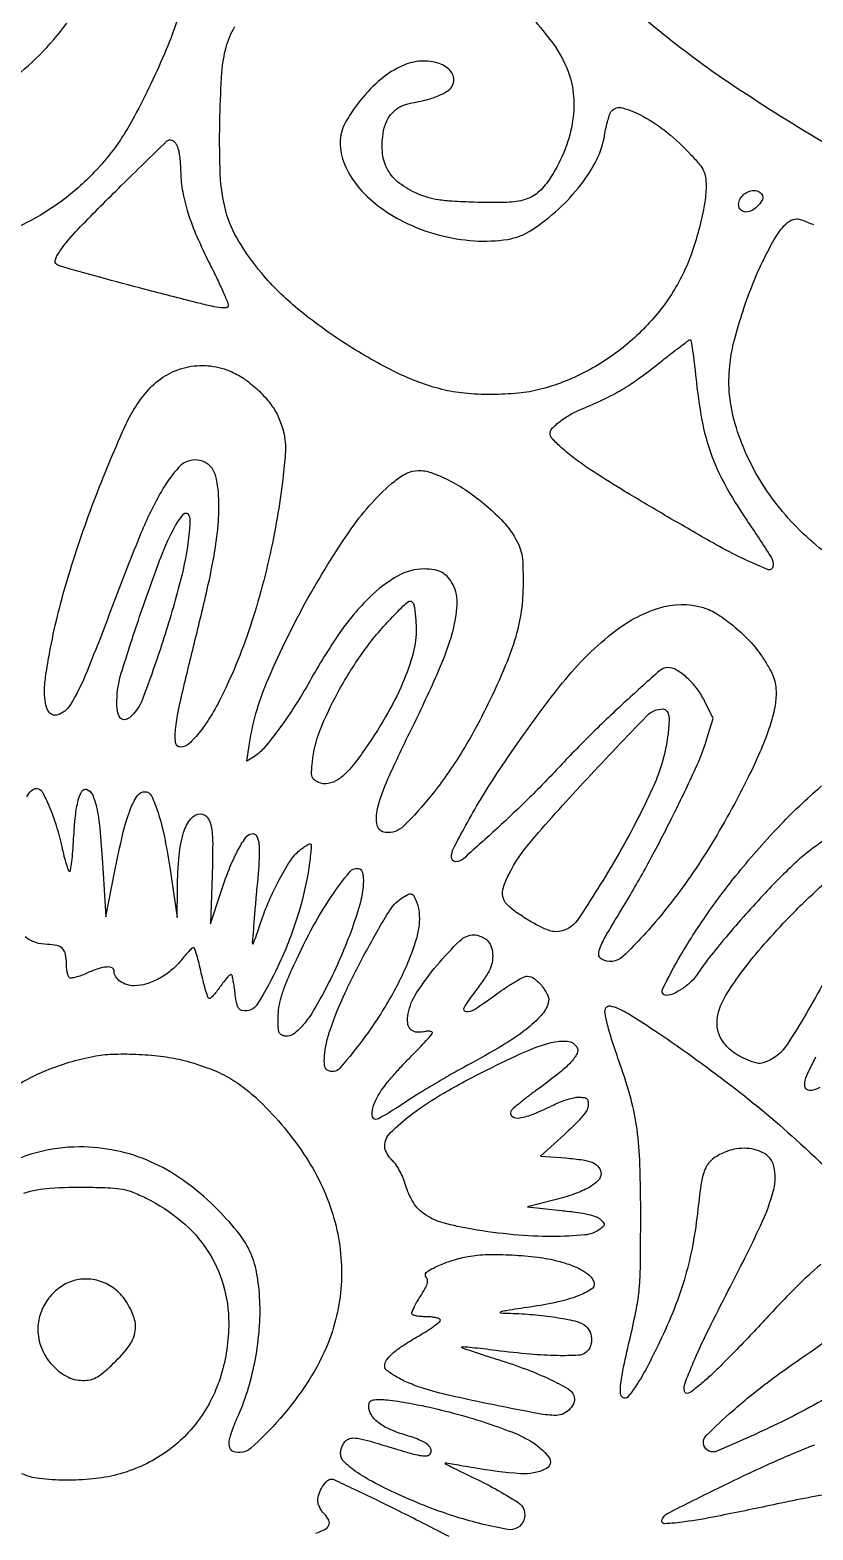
# Model space of a CAD drawing. Header units: inches. Extents: x 0 to 5940, y 0 to 4205.
# Drawn here: x 5472.5 to 5490.15, y 789.33 to 823.15 of the extents above; entities that cross this region are included whole.
import ezdxf

# ---------------------------------------------------------------- set-up
doc = ezdxf.new("R2010")
doc.units = ezdxf.units.IN
doc.header["$LTSCALE"] = 50
doc.header["$MEASUREMENT"] = 0

# ---------------------------------------------------------------- blocks, each defined once
blk = doc.blocks.new('JACZ-COO-GE-001-CAR-LOGO-R00')
at = {"color": 8}
for points in [[(6138.07, 3519.85, -0.003782), (6111.38, 3531.85, -0.003657), (6084.56, 3544.39, -0.002578), (6050.83, 3560.68, -0.000791), (6000.07, 3585.62, 0.000111), (5968.48, 3601.2, 0.000091), (5934.74, 3617.81, 0.000092), (5903.73, 3633.07, 0.000245), (5881.57, 3643.95, -0.000842), (5863.48, 3652.86, -0.000917), (5845.94, 3661.58, -0.000859), (5830.94, 3669.11, -0.004532), (5822.76, 3673.32, -0.025322), (5763.76, 3708.31, -0.046285), (5720.23, 3743.39, -0.050359)], [(5588.5, 3729.54, -0.018168), (5584.93, 3720.12, -0.011305), (5580.09, 3709.33, -0.0113), (5574.96, 3699.14, -0.025618), (5570.52, 3691.74, -0.043135), (5562.22, 3681.43, -0.041818), (5552.2, 3672.59, -0.042771), (5541.09, 3665.71, -0.050581), (5529.57, 3661.28, -0.044551), (5521.5, 3659.83, -0.025368), (5511.58, 3659.46, -0.025087), (5501.42, 3660.1, -0.036106), (5492.57, 3661.76, -0.022245), (5484.24, 3664.36, -0.016383), (5475.27, 3667.94, -0.016564), (5467.06, 3671.86, -0.038536), (5461.27, 3675.45, -0.091161), (5453.11, 3684.1, -0.035607), (5445.16, 3698.53, -0.035156), (5438.94, 3714.98, -0.05068), (5435.99, 3730.25, -0.049122)], [(5464.83, 3730.78, 0.11261), (5466.58, 3723.87, 0.059017), (5470.11, 3718.58, 0.0373), (5475.35, 3713.31, 0.034127), (5481.9, 3708.37, 0.02923), (5489.39, 3704.09, 0.008019), (5495.22, 3701.31, 0.041484), (5498.58, 3700.1, 0.051993), (5501.74, 3699.59, 0.017134), (5506.46, 3699.5, 0.055451), (5516.51, 3700.75, 0.05498), (5526.07, 3704.18, 0.049466), (5535.48, 3710, 0.032451), (5545.08, 3718.38, 0.041018), (5553.65, 3728.41, 0.054834)], [(5693.12, 3738.13, -0.017443), (5705.51, 3723.28, -0.073139), (5711.22, 3713.18, -0.075761), (5712.94, 3705.35, -0.059876), (5712.48, 3696.67, -0.055607), (5709.86, 3687.73, -0.048464), (5705.25, 3679.14, -0.067121), (5701.73, 3675.16, -0.106581), (5697.75, 3672.98, -0.066504), (5691.94, 3672.06, -0.013801), (5681.57, 3672.11, -0.00666), (5674.8, 3672.42, -0.023224), (5670.45, 3672.88, -0.03362), (5667.09, 3673.63, -0.031885), (5663.8, 3674.83, -0.059168), (5658.17, 3678.14, -0.100504), (5654.58, 3682.23, -0.103034), (5652.93, 3687.32, -0.064646), (5653.05, 3693.6, -0.062759), (5654.11, 3697.35, -0.088482), (5656, 3700.26, -0.091775), (5658.72, 3702.27, -0.072725), (5662.21, 3703.38, 0.0244), (5667.36, 3704.48, 0.047196), (5671.32, 3705.94, 0.063162), (5674, 3707.67, 0.157428), (5675.22, 3709.63, 0.240804), (5674.4, 3713.19, 0.137673), (5670.66, 3715.74, 0.098733), (5664.98, 3716.47, 0.086979), (5659.17, 3715.03, 0.072326), (5652.44, 3710.8, 0.045719), (5645.94, 3704.15, 0.046414), (5641.08, 3696.9, 0.125512), (5639.58, 3690.93, 0.098897), (5640.96, 3684.09, 0.069904), (5644.97, 3677.33, 0.06118), (5651.32, 3671.14, 0.046701), (5659.55, 3666.01, 0.050026), (5670.37, 3661.89, 0.050056), (5681.78, 3660, 0.05454), (5692.17, 3660.46, 0.108099), (5699.82, 3663.42, 0.039489), (5708.21, 3669.98, 0.04298), (5715.21, 3677.61, 0.046746), (5720.23, 3685.57, 0.077651), (5722.68, 3693.1, -0.013264), (5723.15, 3695.58, -0.015717), (5723.73, 3697.89, -0.014628), (5724.33, 3699.8, -0.089897), (5724.83, 3700.69, -0.296846), (5728.3, 3701.77, -0.055967), (5734.75, 3699.13, -0.046064), (5742.37, 3694.01, -0.033823), (5749.82, 3687.05, -0.013284), (5752.55, 3683.97, -0.063506), (5753.82, 3682, -0.081348), (5754.39, 3680.01, -0.030042), (5754.57, 3677.08, -0.044427), (5754.08, 3671.54, -0.018628), (5752.48, 3664.21, -0.018609), (5750.24, 3656.68, -0.028631), (5747.69, 3650.38, -0.058189), (5739.93, 3637.92, -0.052553), (5729.27, 3627.11, -0.052228), (5716.51, 3618.7, -0.055886), (5702.57, 3613.34, -0.039981), (5695.59, 3612.11, -0.023501), (5687.12, 3611.7, -0.023482), (5678.62, 3612.08, -0.039129), (5671.57, 3613.3, -0.052222), (5657.42, 3618.52, -0.028692), (5641.33, 3627.62, -0.028577), (5626.2, 3638.64, -0.046825), (5614.94, 3649.79, -0.03785), (5607.62, 3660.02, -0.071467), (5603.65, 3669.33, -0.055662), (5601.92, 3680.86, -0.015496), (5601.79, 3699.16, -0.011005), (5602.43, 3712.93, -0.049124), (5603.76, 3720.9, -0.065499), (5606.44, 3727.31, -0.029839)], [(5803.58, 3554.97, -0.070173), (5786.12, 3567.03, -0.065782), (5772.23, 3583.68, -0.069231), (5763.72, 3602.46, -0.097181), (5762.01, 3620.74, -0.036203), (5763.24, 3627.79, -0.016327), (5765.81, 3636.82, -0.016114), (5769.15, 3646.18, -0.02184), (5772.8, 3654.38, -0.013136), (5776.01, 3660.42, -0.043773), (5778.55, 3664.12, -0.072526), (5780.83, 3666.18, -0.148965), (5783.11, 3666.88, -0.092897), (5784.51, 3666.62, -0.006247), (5788.29, 3665.09, -0.00881)], [(5790.33, 3393.97, -0.092579), (5787.86, 3392.99, -0.200031), (5786.27, 3393.31, -0.248702), (5785.57, 3394.63, -0.10563), (5786.22, 3397.65, -0.013788), (5789.09, 3403.61, -0.015157)], [(5791.47, 3471.41, 0.045064), (5782.98, 3464.83, 0.017681), (5772.5, 3454.35, 0.00692), (5766.2, 3447.4, 0.006968), (5760.1, 3440.3, 0.006923), (5754.95, 3433.95, 0.026044), (5752, 3429.76, -0.059885), (5750.03, 3427.34, -0.040189), (5747.27, 3425.07, -0.040688), (5744.38, 3423.39, -0.11174), (5742.1, 3422.88, -0.557397), (5740.89, 3424.84, -0.015767), (5746.59, 3435.42, -0.020343), (5754.57, 3447.95, -0.017506), (5763.93, 3460.45, -0.020246), (5777.23, 3475.68, -0.024912), (5790.88, 3488.71, -0.024115)], [(5541.15, 3485.26, -0.105928), (5542.48, 3487.18, -0.190473), (5544.25, 3487.88, -0.275082), (5545.89, 3486.9, -0.022855), (5548.15, 3482.25, -0.026696), (5550.34, 3476.28, -0.021172), (5552.08, 3469.63, 0.008726), (5552.79, 3466.66, 0.014035), (5553.5, 3464.16, 0.007764), (5554.17, 3462.13, 0.318816), (5554.53, 3461.88, 0.37183), (5554.84, 3462.15, 0.005109), (5555.22, 3464.89, 0.011388), (5555.57, 3468.2, 0.006895), (5555.83, 3472.13, -0.012716), (5556.4, 3479.31, -0.037045), (5557.28, 3484.2, -0.062524), (5558.42, 3487.08, -0.360402), (5559.83, 3487.64, -0.210209), (5561.7, 3485.96, -0.05298), (5563.03, 3481.97, -0.03095), (5564.05, 3475.4, -0.007725), (5564.88, 3464.56), (5565.91, 3447.58), (5568.66, 3461.48, -0.008657), (5571.31, 3473.7, -0.032557), (5573.59, 3481.2, -0.055184), (5575.82, 3485.57, -0.252609), (5578.24, 3486.88, -0.289406), (5580.26, 3485.6, -0.033047), (5582.34, 3480.36, -0.028439), (5584.34, 3472.67, -0.012764), (5586.14, 3462.38), (5588.36, 3447.38), (5588.46, 3456.49, -0.019296), (5588.98, 3466.86, -0.052783), (5590.4, 3474.05, -0.089262), (5592.64, 3478.37, -0.232842), (5595.69, 3479.88, -0.231408), (5597.8, 3478.85, -0.119515), (5599.03, 3476.11, -0.04699), (5599.52, 3470.75, -0.007869), (5599.34, 3460.44), (5598.82, 3445.38), (5601.95, 3454.88, -0.014229), (5604.66, 3462.41, -0.027014), (5607.34, 3468.26, -0.029819), (5609.82, 3472.39, -0.197198), (5611.8, 3473.68, -0.330589), (5613.33, 3472.95, -0.103224), (5614.07, 3470.35, -0.035919), (5614.07, 3465.01, -0.00544), (5613.2, 3454.38, 0.001919), (5612.68, 3448.61, 0.003111), (5612.3, 3443.69, 0.000531), (5611.98, 3439.36, 0.202927), (5612.08, 3439.06, 0.556218), (5612.25, 3439.09, 0.003196), (5612.94, 3440.84, 0.008316), (5613.72, 3442.97, 0.004773), (5614.59, 3445.56, -0.022495), (5617.23, 3452.56, -0.021372), (5620.53, 3459.41, -0.021628), (5623.94, 3465.18, -0.07351), (5626.83, 3468.45, -0.017494), (5628.02, 3469.37, -0.02781), (5629.09, 3470.07, -0.026632), (5629.98, 3470.51, -0.308574), (5630.34, 3470.44, -0.216329), (5630.5, 3470, -0.005488), (5630.33, 3467.8, -0.010759), (5630.04, 3465.17, -0.007014), (5629.6, 3462.15, -0.037195), (5626.01, 3447.13, -0.033071), (5620.13, 3432.17, -0.028806), (5613.6, 3420.17, -0.310227), (5608.8, 3418.07, -0.153489), (5607.96, 3418.52, -0.096459), (5607.34, 3419.47, -0.055781), (5606.89, 3421.06, -0.016292), (5606.55, 3423.58, 0.009251), (5606.31, 3425.6, 0.012889), (5606.01, 3427.4, 0.00932), (5605.7, 3428.88, 0.140693), (5605.45, 3429.34, 0.387427), (5605.07, 3429.35, 0.025826), (5604.22, 3428.56, 0.02658), (5603.19, 3427.4, 0.015531), (5602.08, 3425.9, -0.012773), (5600.96, 3424.36, -0.018359), (5599.88, 3423.06, -0.01436), (5598.93, 3422.06, -0.198245), (5598.48, 3421.88, -0.317659), (5598.1, 3422.15, -0.008425), (5597.4, 3424.23, -0.014654), (5596.67, 3426.81, -0.009126), (5595.95, 3429.88, 0.008347), (5595.24, 3432.95, 0.013454), (5594.52, 3435.53, 0.00716), (5593.84, 3437.63, 0.321234), (5593.48, 3437.88, 0.191663), (5593.05, 3437.71, 0.010483), (5592, 3436.66, 0.015056), (5590.77, 3435.33, 0.010332), (5589.46, 3433.74, -0.053442), (5586.41, 3430.64, -0.048432), (5582.67, 3428.13, -0.050257), (5578.68, 3426.47, -0.071629), (5574.89, 3425.9, -0.075296), (5572.54, 3426.24, -0.082716), (5570.48, 3427.26, -0.094574), (5569.07, 3428.75, -0.143423), (5568.57, 3430.45, 0.291453), (5567.91, 3431.49, 0.127542), (5566.24, 3431.79, 0.064209), (5563.54, 3431.25, 0.024994), (5559.98, 3429.84, -0.017881), (5558.2, 3429.1, -0.024315), (5556.54, 3428.57, -0.022633), (5555.16, 3428.28, -0.182425), (5554.54, 3428.4, -0.169096), (5554.16, 3428.86, -0.031918), (5553.85, 3429.92, -0.030883), (5553.64, 3431.26, -0.024018), (5553.57, 3432.74, 0.05093), (5553.27, 3435.72, 0.14239), (5552.29, 3437.56, 0.146321), (5550.5, 3438.56, 0.054876), (5547.62, 3438.88, -0.080512), (5543.9, 3439.49, -0.081692), (5540.58, 3441.24, -0.065669)], [(5795.44, 3266.65, 0.003917), (5785.46, 3264.78, 0.00416), (5775.72, 3262.79, -0.003132), (5757.97, 3259.14, -0.015031), (5747.79, 3257.42, -0.020927), (5741.62, 3256.83, -0.519998), (5740.72, 3257.97, -0.204741), (5742.5, 3260.09, -0.002621), (5758.42, 3268.05, -0.008253), (5774.62, 3275.72, -0.013187), (5788.74, 3281.67, -0.007104)], [(5797.04, 3299.01, -0.021471), (5777.06, 3288.27, -0.012734), (5758, 3279.65, -0.431396), (5753.9, 3281.46, -0.291578), (5754.61, 3284.54, -0.013115), (5762.95, 3292.32, -0.019265), (5773.63, 3301.06, -0.014351), (5786.03, 3309.89, 0.022509), (5796.23, 3317.41, 0.06022)], [(5790.63, 3338.31, 0.023828), (5782.97, 3331.29, 0.009352), (5773.07, 3320.92, -0.004485), (5767.65, 3315.14, -0.004469), (5762.13, 3309.45, -0.00438), (5757.21, 3304.56, -0.017489), (5754.07, 3301.7, -0.005635), (5750.65, 3298.86, -0.055544), (5749.07, 3297.85, -0.25151), (5748.25, 3297.88, -0.227466), (5747.77, 3298.58, -0.131398), (5748.09, 3301.42, -0.009964), (5751.06, 3308.6, -0.01147), (5755.43, 3317.99, -0.005195), (5761.56, 3330.1, 0.008871), (5771.7, 3350.48, 0.049157), (5775.84, 3361.99, 0.118795), (5775.92, 3369.01, 0.220429), (5772.5, 3373.42, 0.061926), (5769.7, 3374.45, 0.055454), (5766.63, 3374.81, 0.053314), (5763.44, 3374.5, 0.048942), (5760.29, 3373.52, 0.064825), (5756.6, 3371.36, 0.119961), (5754.46, 3368.66, 0.070296), (5753.14, 3364.31, 0.01181), (5752.01, 3355.66, -0.019423), (5750.4, 3344.61, -0.024288), (5748.02, 3334.53, -0.023854), (5744.63, 3324.57, -0.017669), (5739.98, 3313.92, -0.00928), (5735.92, 3305.85, -0.024093), (5732.62, 3300.24, -0.027558), (5729.98, 3296.66, -0.374654), (5728.5, 3296.42, -0.246764), (5727.69, 3297.79, -0.042071), (5727.8, 3300.93, -0.023332), (5728.67, 3306.14, -0.004366), (5730.79, 3315.59, 0.008877), (5732.71, 3324.52, 0.026761), (5733.58, 3330.69, 0.018741), (5733.94, 3337.96, 0.002685), (5734.04, 3352.88, 0.007683), (5733.8, 3369.81, 0.026101), (5732.9, 3380.8, 0.03295), (5730.99, 3390.25, 0.018722), (5727.51, 3401.38, -0.006686), (5725.11, 3408.44, -0.01708), (5723.62, 3413.62, -0.01758), (5722.82, 3417.41, -0.184219), (5723.11, 3418.94, -0.302329), (5724.44, 3419.55, -0.067256), (5726.97, 3418.8, -0.033401), (5730.98, 3416.65, -0.007252), (5737.57, 3412.38, -0.016881), (5762.44, 3394.55, -0.020929), (5784.26, 3376.25, -0.016614), (5808.05, 3353.06, -0.006203)], [(5535.07, 3392.72, -0.05585), (5548.09, 3399.65, -0.050037), (5562.81, 3403.83, -0.038355), (5568.76, 3404.43, -0.018994), (5576.37, 3404.33, -0.018942), (5584.11, 3403.63, -0.031426), (5590.54, 3402.39, -0.02321), (5597.78, 3400.15, -0.036654), (5603.72, 3397.5, -0.038549), (5608.99, 3394.12, -0.029529), (5614.2, 3389.67, -0.057347), (5628.89, 3371.92, -0.074606), (5637.64, 3352.73, -0.080735), (5639.96, 3333.08, -0.083041), (5635.88, 3313.9, -0.049362), (5629.72, 3301.87, -0.036223), (5620.7, 3289.88, -0.032274), (5611.46, 3280.56, -0.279736), (5605.95, 3279.56, -0.232786), (5604.89, 3280.7, -0.110152), (5604.75, 3282.75, -0.052874), (5605.6, 3286.03, -0.013247), (5607.69, 3291.15, 0.031269), (5610.75, 3299.5, 0.026277), (5612.95, 3308.66, 0.026253), (5614.18, 3318.01, 0.031018), (5614.33, 3326.94, 0.033474), (5613.32, 3335.87, 0.066642), (5611.14, 3342.63, 0.061853), (5607.13, 3348.89, 0.025353), (5600.29, 3356.33, 0.038744), (5590.32, 3364.72, 0.051274), (5580.02, 3370.6, 0.053896), (5569.18, 3374.07, 0.050141), (5557.57, 3375.25, 0.067782), (5544.05, 3373.42, 0.0683), (5531.56, 3368.05, 0.064347)], [(5540.18, 3360.73, -0.05854), (5548.45, 3362.31, -0.022804), (5560.09, 3362.61, -0.006096), (5567.43, 3362.38, -0.035048), (5571.3, 3361.94, -0.049395), (5574.46, 3361.02, -0.019641), (5578.59, 3359.17, -0.059143), (5589.64, 3351.97, -0.072638), (5597.83, 3342.8, -0.075465), (5602.85, 3331.97, -0.07093), (5604.57, 3319.91, -0.073688), (5602.13, 3303.47, -0.085383), (5595.05, 3289.33, -0.087778), (5583.85, 3278.67, -0.083341), (5569.46, 3272.26, -0.038776), (5561.86, 3270.91, -0.026888), (5553.14, 3270.52, -0.026836), (5545.02, 3271.04, -0.0764), (5539.57, 3272.54, -0.072495)], [(5631.89, 3253.85, 0.040291), (5634.76, 3255.04, 0.167761), (5636.05, 3256.37, 0.23088), (5636.02, 3257.92, 0.078117), (5634.65, 3259.8, -0.047589), (5633.85, 3260.76, -0.037541), (5633.18, 3261.94, -0.038717), (5632.72, 3263.13, -0.072703), (5632.57, 3264.16, -0.089317), (5632.94, 3266.23, -0.051681), (5634.07, 3268.5, -0.05243), (5635.51, 3270.33, -0.202294), (5636.81, 3270.88, -0.10973), (5637.64, 3270.69, -0.000872), (5643.8, 3267.8, -0.00312), (5650.85, 3264.42, -0.001994), (5659, 3260.41, -0.005784), (5673.71, 3252.89, -0.020767)]]:
    blk.add_lwpolyline(points, format="xyb", dxfattribs=at)
for points in [[(5588.69, 3688.8, -0.031296), (5588.96, 3687.55, -0.010242), (5589.2, 3685.66, -0.01016), (5589.38, 3683.56, -0.011305), (5589.47, 3681.52, 0.040843), (5590.1, 3675.35, 0.031092), (5591.76, 3668.75, 0.02592), (5594.56, 3661.32, 0.014404), (5598.69, 3652.55, -0.006005), (5600.97, 3647.93, -0.008947), (5602.84, 3643.83, -0.004702), (5604.31, 3640.34, -0.158287), (5604.38, 3639.45, -0.320712), (5603.78, 3638.93, -0.050952), (5602.12, 3638.95, -0.027566), (5599.35, 3639.41, -0.005851), (5594.57, 3640.55, -0.002543), (5578.26, 3644.71, -0.003794), (5564.05, 3648.54, -0.001088), (5551.63, 3652.01, -0.128368), (5550.2, 3652.84, -0.233247), (5549.99, 3653.48, -0.062641), (5550.27, 3654.54, -0.044444), (5550.97, 3655.93, -0.020894), (5552.1, 3657.58, -0.032581), (5558.02, 3664.49, -0.004974), (5570.8, 3677.34, -0.001156), (5585.02, 3691.28, -0.280824), (5586.7, 3691.67, -0.11487), (5587.25, 3691.33, -0.045994), (5587.83, 3690.65, -0.042366), (5588.34, 3689.76, -0.041489)], [(5772.27, 3674.22, -0.225505), (5772.14, 3672.62, -0.077366), (5770.65, 3670.75, -0.073744), (5768.56, 3669.34, -0.160607), (5766.67, 3669.1, -0.161954), (5765.42, 3669.8, -0.15801), (5764.83, 3671.11, -0.129212), (5765.07, 3672.74, -0.096004), (5766.09, 3674.26, -0.090806), (5767.77, 3675.42, -0.107596), (5769.66, 3675.82, -0.130553), (5771.28, 3675.38, -0.17154)], [(5751.35, 3617.13, 0.02031), (5753.26, 3603.65, 0.040161), (5756.06, 3593.22, 0.040905), (5760.45, 3583.49, 0.021894), (5767.34, 3572.24, -0.004911), (5775.03, 3560.58, -0.195483), (5775.6, 3557.61, -0.474435), (5773.88, 3556.71, -0.012674), (5765.02, 3560.72, -0.016375), (5756.78, 3565.04, -0.003302), (5742.45, 3573.3, -0.003632), (5727.96, 3581.91, -0.010418), (5718.07, 3588.18, -0.015011), (5713.19, 3591.63, -0.022501), (5709.17, 3594.95, -0.020591), (5706.22, 3597.85, -0.190516), (5705.57, 3599.49, -0.197143), (5706.22, 3601.07, -0.034113), (5708.69, 3603.26, -0.034461), (5711.98, 3605.44, -0.032612), (5715.6, 3607.2, 0.013725), (5722.47, 3610.23, 0.023003), (5728.03, 3613.19, 0.02246), (5733.39, 3616.7, 0.012361), (5739.64, 3621.44, -0.002941), (5743.26, 3624.29, -0.004624), (5746.4, 3626.69, -0.001363), (5749.15, 3628.74, -0.160884), (5749.56, 3628.88, -0.367927), (5749.83, 3628.65, -0.002467), (5750.34, 3625.43, -0.007846), (5750.85, 3621.63, -0.004749)], [(5605.57, 3618.8, -0.0473), (5609.67, 3616.46, -0.035183), (5613.72, 3613.16, -0.035353), (5617.23, 3609.36, -0.049818), (5619.75, 3605.49, -0.141264), (5622.31, 3592.58, -0.026209), (5618.95, 3568.35, -0.028339), (5612.25, 3541.7, -0.035983), (5602.95, 3518.09, -0.021307), (5599.31, 3511.26, -0.033205), (5595.55, 3505.75, -0.037002), (5592.06, 3501.92, -0.191758), (5589.45, 3500.88, -0.384028), (5587.85, 3502.33, -0.057974), (5587.9, 3507.04, -0.025196), (5589.46, 3515.72, -0.004005), (5593.51, 3532.54, 0.004751), (5597.8, 3550.48, 0.015032), (5600.2, 3562.6, 0.022094), (5601.32, 3571.8, 0.033318), (5601.4, 3579.87, 0.03567), (5600.73, 3585.08, 0.096838), (5599.32, 3588.5, 0.137782), (5597.07, 3590.43, 0.109915), (5593.94, 3591.13, 0.213831), (5588.87, 3588.85, 0.05256), (5583.4, 3581.25, 0.031726), (5576.97, 3568.09, 0.008527), (5568.46, 3546.43, -0.006644), (5560.06, 3524.79, -0.0407), (5554.69, 3514.09, -0.174517), (5550.9, 3511.03, -0.386864), (5547.75, 3512.38, -0.071919), (5546.86, 3515.43, -0.045424), (5546.68, 3519.15, -0.029102), (5547.19, 3524.26, -0.008401), (5548.56, 3532.08, -0.026268), (5554.19, 3554.69, -0.017553), (5562.87, 3579.91, -0.015746), (5572.36, 3602.51, -0.081074), (5579.91, 3613.75, -0.078066), (5585.38, 3618.02, -0.078102), (5591.9, 3620.4, -0.077902), (5598.85, 3620.67, -0.077069)], [(5673.51, 3584.91, -0.033921), (5679.57, 3581.31, -0.026251), (5685.66, 3576.63, -0.026878), (5690.9, 3571.63, -0.056008), (5694.28, 3567.13, -0.028234), (5695.84, 3564.1, -0.057939), (5696.63, 3561.55, -0.039395), (5696.98, 3558.33, -0.007379), (5697.07, 3552.38, -0.033431), (5696.49, 3543.73, -0.037345), (5694.76, 3535.57, -0.029912), (5691.49, 3526.39, -0.012364), (5686.02, 3514.38, -0.024618), (5677.61, 3499.04, -0.030852), (5668.29, 3485.76, -0.029838), (5659.51, 3476.02, -0.226808), (5653.82, 3474.06, -0.318711), (5651.23, 3476.39, -0.118907), (5651.31, 3481.55, -0.043464), (5654.6, 3490.9, -0.008142), (5662.37, 3507.35, 0.0107), (5670.52, 3524.83, 0.034332), (5674.88, 3536.92, 0.053819), (5676.38, 3545.64, 0.135748), (5675.06, 3551.9, 0.05855), (5673.48, 3554.23, 0.090058), (5671.59, 3555.76, 0.082735), (5669.17, 3556.6, 0.042567), (5665.95, 3556.88, 0.131666), (5657.63, 3554.65, 0.063203), (5648.77, 3547.91, 0.047672), (5639.52, 3536.92, 0.024546), (5630.04, 3521.63, -0.016329), (5625.57, 3514.15, -0.015604), (5620.56, 3506.87, -0.014462), (5615.82, 3500.79, -0.076328), (5612.67, 3497.99), (5610.28, 3496.44), (5611, 3501.41, -0.063812), (5616.48, 3521.11, -0.025989), (5628.63, 3546.19, -0.025906), (5643.25, 3569.77, -0.067141), (5656.72, 3584.51, -0.061845), (5660.48, 3586.93, -0.10663), (5664.09, 3587.8, -0.089309), (5668.17, 3587.16, -0.033815)], [(5592.05, 3567.52, -0.035322), (5589.35, 3552.98, -0.01522), (5583.82, 3534.05, -0.010448), (5577.51, 3515.97, -0.131129), (5573.36, 3510.12, -0.161801), (5571.74, 3509.49, -0.253177), (5570.43, 3510.12, -0.124696), (5569.6, 3512.18, -0.039098), (5569.41, 3515.53, -0.069146), (5570.8, 3524.09, -0.00758), (5576.96, 3543.08, -0.008906), (5583.73, 3561.81, -0.046155), (5588.58, 3571.68, -0.051197), (5590.49, 3574.19, -0.450668), (5591.73, 3574.15, -0.183491), (5592.39, 3572.23, -0.02025)], [(5663.47, 3538.3, -0.071035), (5662.51, 3530.46, -0.035516), (5659.21, 3520.99, -0.030645), (5653.88, 3510.42, -0.021235), (5646.64, 3499.15, -0.024281), (5642.5, 3493.85, -0.066912), (5638.97, 3490.71, -0.106171), (5635.8, 3489.43, -0.150461), (5632.8, 3489.82, -0.056964), (5631.4, 3490.66, -0.156958), (5630.76, 3491.59, -0.088233), (5630.59, 3493.06, -0.010934), (5630.85, 3496.28, -0.068618), (5633.23, 3506.04, -0.030207), (5638.87, 3518.1, -0.029336), (5646.46, 3530.3, -0.036196), (5654.95, 3540.64, -0.003499), (5659.39, 3545.25, -0.05385), (5661.09, 3546.65, -0.296196), (5662.03, 3546.66, -0.18386), (5662.71, 3545.74, -0.032851), (5662.97, 3544.5, -0.009985), (5663.2, 3542.58, -0.009952), (5663.38, 3540.42, -0.010697)], [(5753.62, 3544.74, -0.070962), (5758.23, 3542.61, -0.031953), (5763.6, 3538.63, -0.03131), (5768.71, 3533.72, -0.042418), (5772.63, 3528.66, -0.015068), (5774.66, 3525.31, -0.041993), (5775.8, 3522.81, -0.0518), (5776.38, 3520.48, -0.034673), (5776.57, 3517.73, -0.053678), (5776.03, 3512.68, -0.02813), (5774.34, 3506.6, -0.022448), (5771.48, 3499.28, -0.011572), (5767.29, 3490.38, -0.023804), (5754.66, 3467.83, -0.031398), (5740.95, 3448.67, -0.030149), (5728.43, 3435.07, -0.342526), (5721.63, 3434.34, -0.266925), (5720.86, 3435.76, -0.094248), (5721.37, 3438.09, -0.032401), (5723.44, 3442.19, -0.003794), (5728.71, 3451, 0.012572), (5736.32, 3464.24, 0.008503), (5744.35, 3479.69, 0.007879), (5751.29, 3494.18, 0.033586), (5754.71, 3503.15), (5756.78, 3509.93), (5754.09, 3515.42, 0.049276), (5751.71, 3519.28, 0.046131), (5748.57, 3522.69, 0.049565), (5745.28, 3525.12, 0.134897), (5742.51, 3525.88, 0.184017), (5739.96, 3524.9, 0.003651), (5729.45, 3515.4, 0.009127), (5718.39, 3504.88, 0.010025), (5708.08, 3494.28, -0.010586), (5698.59, 3484.54, -0.009171), (5688.23, 3474.73, -0.003647), (5678.3, 3465.79, -0.183396), (5675.89, 3464.88, -0.108777), (5675.39, 3464.99, -0.09974), (5674.96, 3465.3, -0.095382), (5674.67, 3465.77, -0.090085), (5674.57, 3466.32, -0.117806), (5675.21, 3468.99, -0.007385), (5678.99, 3476.19, -0.011104), (5683.67, 3484.34, -0.01006), (5688.85, 3492.55, -0.020204), (5708.52, 3519.89, -0.057185), (5725, 3536.61, -0.091012), (5739.7, 3544.58, -0.152746)], [(5742.82, 3511.02, -0.065352), (5742.96, 3509.95, -0.012568), (5742.9, 3507.99, -0.013188), (5742.71, 3505.69, -0.011818), (5742.4, 3503.32, -0.069589), (5737.67, 3487.73, -0.023101), (5726.62, 3466.49, -0.015959), (5714.17, 3446.54, -0.250321), (5707.32, 3442.88, -0.088939), (5705.3, 3443.24, -0.02625), (5702.41, 3444.49, -0.022338), (5698.9, 3446.43, -0.012711), (5694.82, 3449.07, -0.053218), (5691.92, 3451.54, -0.142669), (5690.69, 3453.94, -0.127648), (5690.87, 3456.79, -0.038819), (5692.54, 3460.83, -0.060573), (5699.77, 3471.56, -0.009113), (5717.16, 3490.91, -0.004519), (5735.95, 3510.71, -0.203368), (5741.05, 3512.88, -0.129666), (5741.58, 3512.74, -0.073902), (5742.1, 3512.33, -0.065554), (5742.54, 3511.73, -0.060654)], [(5646.84, 3457.66, -0.056332), (5645.93, 3452.12, -0.01675), (5643.31, 3443.94, -0.01644), (5639.71, 3434.8, -0.016241), (5635.5, 3425.88, -0.015226), (5631.43, 3418.5, -0.040148), (5627.96, 3413.58, -0.059918), (5624.93, 3410.72, -0.196896), (5622.31, 3410.06, -0.09012), (5621.1, 3410.46, -0.179112), (5620.44, 3411.22, -0.082403), (5620.15, 3412.66, -0.010147), (5620.11, 3415.88, -0.034706), (5620.36, 3419.06, -0.032466), (5621.05, 3422.24, -0.024955), (5622.31, 3425.98, -0.010002), (5624.4, 3430.96, -0.018634), (5630.41, 3443.28, -0.025714), (5636.77, 3453.83, -0.021772), (5642.62, 3461.72, -0.317186), (5645.78, 3462.62, -0.192026), (5646.32, 3462.14, -0.065578), (5646.68, 3461.13, -0.04552), (5646.86, 3459.65, -0.019974)], [(5803.39, 3458.97, -0.127301), (5801.58, 3447.57, -0.020485), (5791.65, 3427.15, -0.018467), (5780.17, 3407.56, -0.172555), (5772.57, 3401.64, -0.14497), (5770.64, 3401.57, -0.033773), (5767.54, 3402.61, -0.035242), (5764.35, 3404.2, -0.055694), (5761.91, 3406.02, -0.055518), (5759.71, 3408.61, -0.07695), (5758.41, 3411.36, -0.078244), (5758.02, 3414.33, -0.059637), (5758.49, 3417.59, -0.071631), (5760.69, 3422.69, -0.021621), (5765.41, 3429.71, -0.019369), (5771.89, 3437.82, -0.013039), (5779.88, 3446.59, -0.015051), (5790.16, 3456.66, -0.065235), (5797.11, 3461.58, -0.213595), (5801.2, 3461.84, -0.287228)], [(5663.59, 3452.31, -0.067411), (5664.39, 3448.88, -0.050949), (5664.36, 3445, -0.042351), (5663.49, 3440.55, -0.024461), (5661.73, 3435.38, -0.034673), (5655.69, 3422.74, -0.028479), (5647.58, 3410.15, -0.021856), (5639.49, 3399.99, -0.367233), (5635.54, 3399.4, -0.235218), (5634.68, 3400.78, -0.042657), (5634.66, 3403.9, -0.037833), (5635.27, 3407.88, -0.025687), (5636.54, 3412.3, -0.026481), (5641.14, 3423.66, -0.015111), (5647.82, 3436.89, -0.011477), (5654.74, 3448.96, -0.10442), (5658.86, 3453.37, -0.027549), (5660.8, 3454.57, -0.181828), (5661.91, 3454.73, -0.211786), (5662.75, 3454.11, -0.038535)], [(5685.74, 3440.22, -0.120458), (5686.95, 3438.43, -0.071727), (5687.5, 3435.9, -0.066614), (5687.32, 3433.12, -0.07283), (5686.41, 3430.56, -0.021997), (5685.75, 3429.44, -0.006105), (5684.61, 3427.73, -0.006151), (5683.28, 3425.83, -0.006413), (5681.91, 3423.98, 0.024102), (5678.51, 3419.04, 0.558534), (5679.14, 3417.78, 0.170935), (5681.84, 3418.48, 0.010179), (5688.85, 3423.38, -0.011709), (5691.88, 3425.48, -0.0152), (5694.76, 3427.26, -0.012871), (5697.22, 3428.6, -0.118464), (5698.39, 3428.88, -0.165884), (5700.65, 3428.11, -0.061338), (5703.08, 3425.7, -0.061599), (5704.84, 3422.8, -0.180615), (5704.99, 3420.51, -0.111975), (5702.72, 3416.51, -0.043807), (5698.01, 3412.17, -0.030047), (5690.61, 3407.14, -0.010613), (5679.44, 3400.81, 0.006117), (5674.52, 3398.08, 0.004378), (5669.09, 3394.91, 0.004421), (5663.97, 3391.81, 0.009459), (5660.08, 3389.3, -0.006539), (5656.9, 3387.22, -0.009354), (5654.03, 3385.47, -0.005797), (5651.58, 3384.08, -0.126961), (5650.79, 3383.88, -0.342145), (5649.77, 3384.67, -0.110354), (5649.71, 3386.71, -0.063172), (5650.67, 3389.69, -0.037004), (5652.52, 3392.96, -0.023727), (5654.09, 3395.1, -0.008637), (5656.52, 3397.98, -0.008541), (5659.29, 3401.05, -0.010092), (5662.02, 3403.85, 0.006189), (5664.53, 3406.39, 0.009351), (5666.64, 3408.67, 0.004717), (5668.37, 3410.64, 0.179573), (5668.57, 3411.18, 0.316433), (5668.37, 3411.46, 0.065744), (5667.74, 3411.6, 0.047285), (5666.82, 3411.59, 0.027393), (5665.73, 3411.41, -0.096413), (5663.31, 3411.36, -0.178489), (5661.62, 3412.32, -0.153997), (5660.81, 3414.29, -0.067673), (5660.96, 3417.13, -0.099052), (5663.58, 3423.64, -0.029283), (5670.03, 3432.32, -0.025369), (5677.21, 3440.05, -0.195401), (5681.7, 3441.88, -0.060936), (5682.68, 3441.76, -0.036293), (5683.8, 3441.39, -0.035843), (5684.88, 3440.86, -0.050969)], [(5713.94, 3406.66, -0.263445), (5714.03, 3404.64, -0.06954), (5712.11, 3401.89, -0.038809), (5708.13, 3398.23, -0.01084), (5701.37, 3393.14, 0.007666), (5698.39, 3390.92, 0.010644), (5695.79, 3388.84, 0.007399), (5693.69, 3387.03, 0.120075), (5693.17, 3386.27, 0.376886), (5693.73, 3384.77, 0.166144), (5696, 3384.38, 0.056526), (5700.52, 3385.67, 0.018902), (5706.79, 3388.51, -0.022482), (5708.81, 3389.42, -0.019651), (5711.01, 3390.18, -0.02011), (5713.05, 3390.72, -0.053947), (5714.54, 3390.88, -0.029371), (5716.16, 3390.78, -0.140701), (5717.01, 3390.43, -0.174363), (5717.44, 3389.72, -0.050969), (5717.57, 3388.44, -0.130248), (5717.17, 3386.94, -0.041349), (5715.85, 3385.01, -0.028358), (5713.59, 3382.53, -0.009652), (5710.04, 3379.19), (5702.51, 3372.38), (5710.52, 3371.77, -0.017814), (5715.92, 3371.16, -0.068375), (5719.16, 3370.21, -0.129089), (5720.92, 3368.8, -0.160539), (5721.57, 3366.82, -0.202733), (5720.66, 3364.67, -0.063748), (5717.8, 3362.53, -0.045139), (5713.27, 3360.48, -0.020808), (5707.07, 3358.6), (5698.47, 3356.38), (5709.08, 3355.28, -0.007988), (5714.13, 3354.68, -0.022391), (5717.63, 3354.04, -0.030859), (5720.04, 3353.33, -0.111668), (5721.38, 3352.47, -0.020752), (5722.35, 3351.4, -0.185953), (5722.55, 3350.81, -0.200913), (5722.3, 3350.27, -0.024722), (5721.26, 3349.41, -0.137857), (5716.45, 3347.58, -0.022298), (5706.34, 3347.11, -0.023236), (5694.1, 3347.67, -0.018824), (5681.07, 3349.36, -0.025493), (5671.96, 3351.38, -0.080025), (5666.27, 3353.98, -0.106777), (5662.62, 3357.75, -0.068609), (5660.12, 3363.34, 0.028608), (5659.37, 3365.48, 0.023633), (5658.33, 3367.66, 0.02427), (5657.18, 3369.58, 0.056991), (5656.1, 3370.85, -0.040547), (5655.13, 3371.92, -0.036729), (5654.31, 3373.17, -0.038702), (5653.75, 3374.4, -0.088461), (5653.57, 3375.4, -0.199334), (5655.35, 3379.68, -0.035108), (5662.07, 3385.5, -0.029793), (5672.14, 3392.15, -0.014907), (5685.57, 3399.39, -0.010624), (5697.97, 3405.28, -0.042848), (5705.87, 3408.05, -0.08367), (5710.97, 3408.47, -0.236363)], [(5708.07, 3339.37, -0.026692), (5712.49, 3337.98, -0.045476), (5715.98, 3336.29, -0.057667), (5718.37, 3334.45, -0.152451), (5719.38, 3332.58, -0.308811), (5718.49, 3330.5, -0.051041), (5714.38, 3328.43, -0.037089), (5707.94, 3326.52, -0.016505), (5699.22, 3324.92, 0.001147), (5691.74, 3323.78, 0.038805), (5689.99, 3323.37, 0.827554), (5690.02, 3323.09, 0.01117), (5693.07, 3322.96, -0.016221), (5700.22, 3322.56, -0.016464), (5707.3, 3321.7, -0.014857), (5713.34, 3320.58, -0.091935), (5716.24, 3319.36, -0.126777), (5717.83, 3317.61, -0.102059), (5718.55, 3315.14, -0.103947), (5718.23, 3312.64, -0.136663), (5716.92, 3310.75, -0.162206), (5714.37, 3309.76, -0.016987), (5707.87, 3309.66, -0.017686), (5699.3, 3310.12, -0.008983), (5688.57, 3311.28, 0.002526), (5684.52, 3311.77, 0.004051), (5681.06, 3312.14, 0.000909), (5678.04, 3312.43, 0.197164), (5677.76, 3312.35, 0.587097), (5677.79, 3312.2, 0.000882), (5681.02, 3311.08, 0.004279), (5684.76, 3309.83, 0.002498), (5689.26, 3308.4, -0.013661), (5698.1, 3305.36, -0.021012), (5705.54, 3302.21, -0.01936), (5711.22, 3299.24, -0.172777), (5713.03, 3297.13, -0.169399), (5713.09, 3295.11, -0.104595), (5711.91, 3293.01, -0.09587), (5709.86, 3291.44, -0.117234), (5707.52, 3290.88, -0.04654), (5702.08, 3291.39, -0.003786), (5688, 3294.15, -0.005241), (5674.05, 3297.14, -0.020964), (5665.61, 3299.42, -0.023342), (5661.03, 3301.11, -0.032711), (5657.13, 3303.07, -0.033867), (5654.29, 3305, -0.230258), (5653.57, 3306.48, -0.160046), (5654.15, 3308.25, -0.051599), (5656.02, 3310.31, -0.036688), (5659.1, 3312.68, -0.014979), (5663.6, 3315.46, 0.010909), (5666.62, 3317.29, 0.018118), (5669.07, 3318.97, 0.012467), (5670.92, 3320.43, 0.375038), (5671.01, 3320.97, 0.176779), (5670.57, 3321.32, 0.028833), (5669.48, 3321.61, 0.028732), (5668.1, 3321.81, 0.021788), (5666.57, 3321.88, -0.019239), (5665.05, 3321.94, -0.026108), (5663.68, 3322.11, -0.025018), (5662.6, 3322.37, -0.186058), (5662.19, 3322.68, -0.234312), (5662.14, 3323.22, -0.017137), (5662.74, 3324.63, -0.021055), (5663.62, 3326.32, -0.014227), (5664.75, 3328.18, 0.013438), (5666.24, 3330.61, 0.05448), (5666.93, 3332.19, 0.101091), (5667.05, 3333.34, 0.149855), (5666.67, 3334.26, -0.167325), (5666.37, 3335.05, -0.202173), (5666.65, 3335.79, -0.078029), (5667.73, 3336.6, -0.012885), (5670.06, 3337.77, -0.021551), (5672.17, 3338.65, -0.012209), (5674.8, 3339.55, -0.012172), (5677.49, 3340.32, -0.019569), (5679.83, 3340.84, -0.039532), (5685.78, 3341.43, -0.017821), (5693.64, 3341.3, -0.017858), (5701.62, 3340.6, -0.032283)], [(5554.57, 3332.76, 0.077773), (5550.56, 3330.38, 0.072388), (5547.36, 3326.84, 0.072105), (5545.28, 3322.53, 0.076127), (5544.57, 3317.88, 0.096758), (5545.7, 3312.1, 0.084133), (5548.94, 3306.85, 0.088363), (5553.57, 3303.17, 0.124814), (5558.65, 3301.88, 0.04587), (5560.97, 3302.09, 0.074423), (5562.84, 3302.74, 0.05378), (5564.83, 3304.06, 0.014155), (5567.7, 3306.6, 0.037212), (5572.88, 3312.22, 0.114343), (5575.09, 3316.87, 0.136997), (5574.82, 3321.51, 0.063738), (5572.14, 3326.96, 0.082645), (5568.69, 3330.66, 0.084578), (5564.26, 3333.01, 0.085933), (5559.36, 3333.74, 0.089084)], [(5665.32, 3293.94, -0.014201), (5675.1, 3291.63, -0.013545), (5684.89, 3288.74, -0.013951), (5693.49, 3285.67, -0.038566), (5699.28, 3282.89, -0.097376), (5705.15, 3277.77, -0.477122), (5704.27, 3274.07, -0.13102), (5696.29, 3272.55, -0.02535), (5681.57, 3274.38, 0.001443), (5678.28, 3274.95, 0.002215), (5675.42, 3275.42, 0.000731), (5672.95, 3275.82, 0.062888), (5672.57, 3275.83, 0.749101), (5672.55, 3275.72, 0.001464), (5674.86, 3274.54, 0.004314), (5677.66, 3273.15, 0.002419), (5681.08, 3271.51, -0.030556), (5695.43, 3263.6, -0.357012), (5697.3, 3257.95, -0.360383), (5692.14, 3255.04, -0.030693), (5676.26, 3258.93, -0.017402), (5667.24, 3262.08, -0.014552), (5657.89, 3266.03, -0.014845), (5649.52, 3270.16, -0.037009), (5643.76, 3273.79, -0.017987), (5641.57, 3275.54, -0.064453), (5640.37, 3276.86, -0.098239), (5639.83, 3278.12, -0.083355), (5639.76, 3279.58, -0.05276), (5640, 3280.65, -0.043297), (5640.48, 3281.73, -0.04501), (5641.1, 3282.65, -0.082258), (5641.78, 3283.25, -0.123077), (5643.37, 3283.76, -0.067044), (5645.44, 3283.63, -0.022184), (5649.07, 3282.73, -0.00166), (5658.82, 3279.82, 0.008402), (5662.69, 3278.72, 0.031942), (5665.15, 3278.23, 0.053659), (5666.77, 3278.19, 0.177655), (5667.73, 3278.64, 0.261586), (5668.15, 3280.13, 0.170885), (5667.15, 3281.66, 0.071097), (5664.35, 3283.24, 0.020609), (5659.64, 3284.86, -0.033116), (5654.9, 3286.62, -0.063011), (5651.43, 3288.73, -0.084983), (5649.31, 3291.12, -0.140438), (5648.57, 3293.69, -0.07335), (5648.74, 3294.84, -0.190468), (5649.25, 3295.48, -0.113647), (5650.26, 3295.79, -0.018983), (5652.32, 3295.87, -0.02884), (5654.35, 3295.74, -0.006983), (5657.68, 3295.3, -0.007141), (5661.5, 3294.68, -0.007044)]]:
    blk.add_lwpolyline(points, format="xyb", close=True, dxfattribs=at)

msp = doc.modelspace()

# ---------------------------------------------------------------- block references
at = {"xscale": 0.07174195398747743, "yscale": 0.07174195398747743, "zscale": 0.07174195398747743}
msp.add_blockref('JACZ-COO-GE-001-CAR-LOGO-R00', (5074.895, 555.821), dxfattribs=at)

doc.saveas('drawing.dxf')
